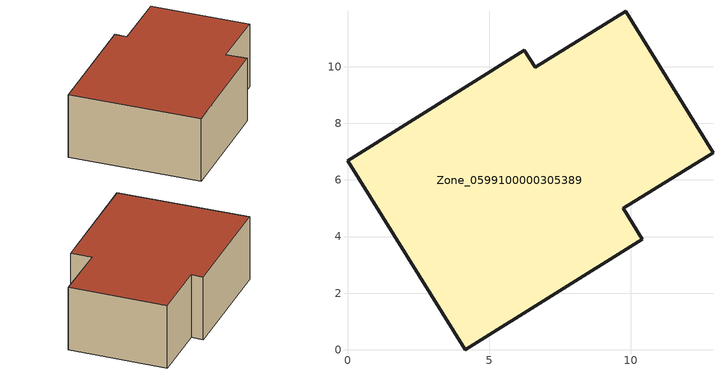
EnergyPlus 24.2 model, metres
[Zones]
Zone_0599100000305389
 floor ground (C_G): 4.16,0 0,6.67 6.25,10.58 6.63,9.97 9.83,11.96 12.91,6.95 9.73,4.99 10.41,3.91 z0
 wall outside (C_F): 0,6.67 4.16,0 10.41,3.91 9.73,4.99 12.91,6.95 9.83,11.96 6.63,9.97 6.25,10.58 0,6.67 z0:3.95
 roof outside (C_R): 12.91,6.95 9.83,11.96 6.63,9.97 6.25,10.58 0,6.67 4.16,0 10.41,3.91 9.73,4.99 z3.95
[BUILDING]
Pand.0599100000305389: North Axis=0; Terrain=City; Loads Convergence Tolerance Value=0.04; Temperature Convergence Tolerance Value=0.4; Solar Distribution=FullExterior; Maximum Number of Warmup Days=25; Minimum Number of Warmup Days=1
[Site:Location]
Rotterdam.The.Hague.AP_ZH_NLD Design_Conditions: Latitude=51.96; Longitude=4.45; Time Zone=1; Elevation=-4.5
[SITE:GROUNDTEMPERATURE:BUILDINGSURFACE]
18, 18, 18, 18, 18, 18, 18, 18, 18, 18, 18, 18
[MATERIAL] Thermal Absorptance=0.9; Solar Absorptance=0.7; Visible Absorptance=0.7
Name | Roughness | Thickness | Conductivity | Density | Specific Heat
G.TC.1946 | MediumSmooth | 0.15 | 1 | 540 | 1210
F.TC.1946 | Rough | 0.3 | 0.857143 | 1920 | 840
R.TC.1946 | MediumRough | 0.2 | 0.909091 | 1500 | 1000
[CONSTRUCTION]
C_G: G.TC.1946
C_F: F.TC.1946
C_R: R.TC.1946
[ZONE]
Zone_0599100000305389: Type=1; Multiplier=1; Ceiling Height=Autocalculate; Volume=Autocalculate; Floor Area=autocalculate; Part of Total Floor Area=Yes
[ZONEINFILTRATION:DESIGNFLOWRATE]
Infil_Zone_0599100000305389: Zone or ZoneList or Space or SpaceList=Zone_0599100000305389; Schedule=AlwaysOn; Design Flow Rate Calculation Method=Flow/Area; Flow Rate per Floor Area=0.003; Constant Term Coefficient=1; Temperature Term Coefficient=0; Velocity Term Coefficient=0; Velocity Squared Term Coefficient=0
[HVACTEMPLATE:ZONE:IDEALLOADSAIRSYSTEM]
Zone_0599100000305389: Maximum Heating Supply Air Temperature=50; Minimum Cooling Supply Air Temperature=13; Maximum Heating Supply Air Humidity Ratio=0.0156; Minimum Cooling Supply Air Humidity Ratio=0.0077; Heating Limit=NoLimit; Cooling Limit=NoLimit; Dehumidification Control Type=ConstantSensibleHeatRatio; Cooling Sensible Heat Ratio=0.7; Dehumidification Setpoint=60; Humidification Control Type=None; Humidification Setpoint=30; Outdoor Air Method=None; Outdoor Air Flow Rate per Person=0.00944; Outdoor Air Flow Rate per Zone Floor Area=0; Outdoor Air Flow Rate per Zone=0; Demand Controlled Ventilation Type=None; Outdoor Air Economizer Type=NoEconomizer; Heat Recovery Type=None; Sensible Heat Recovery Effectiveness=0.7; Latent Heat Recovery Effectiveness=0.65
[ZONECONTROL:THERMOSTAT]
ThermostatControl_Zone_0599100000305389: Zone or ZoneList=Zone_0599100000305389; Control Type Schedule=DualSetpointControlType; Control 1=Thermostat_Zone_0599100000305389; Temperature Difference Between Cutout And Setpoint=0
[THERMOSTATSETPOINT:DUALSETPOINT]
Thermostat_Zone_0599100000305389: Heating Setpoint Temperature Schedule=HeatingSetpoint_Zone_0599100000305389; Cooling Setpoint Temperature Schedule=CoolingSetpoint_Zone_0599100000305389
[SCHEDULE:COMPACT]
HeatingSetpoint_Zone_0599100000305389: Through: 12/31, For: AllDays, Until: 24:00, 21
CoolingSetpoint_Zone_0599100000305389: Through: 12/31, For: AllDays, Until: 24:00, 24
DualSetpointControlType: Through: 12/31, For: AllDays, Until: 24:00, 4
AlwaysOn: Through: 12/31, For: AllDays, Until: 24:00, 1
